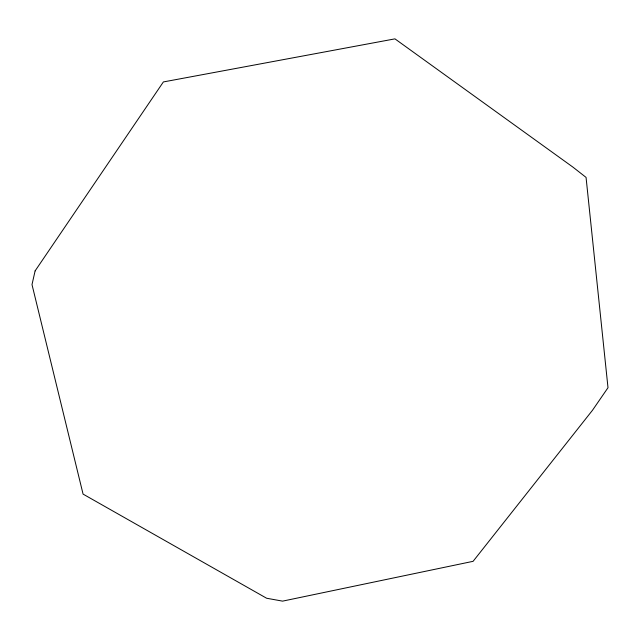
<?xml version="1.0" encoding="UTF-8"?>
<svg xmlns="http://www.w3.org/2000/svg" width="640" height="640" viewBox="0 0 640 640"><rect width="100%" height="100%" fill="white"/><g stroke="black" fill="none" stroke-linecap="round" stroke-linejoin="round"><path stroke-width="0.96" d="M35.112 270.904L32 284.584L83.072 494.104L266.616 598.24L282.584 601.136L473.088 561.328L592.52 410.224L608 387.712L586.056 177.392L572.96 167.144L394.952 38.864L163.376 81.936L35.112 270.904"/></g></svg>
